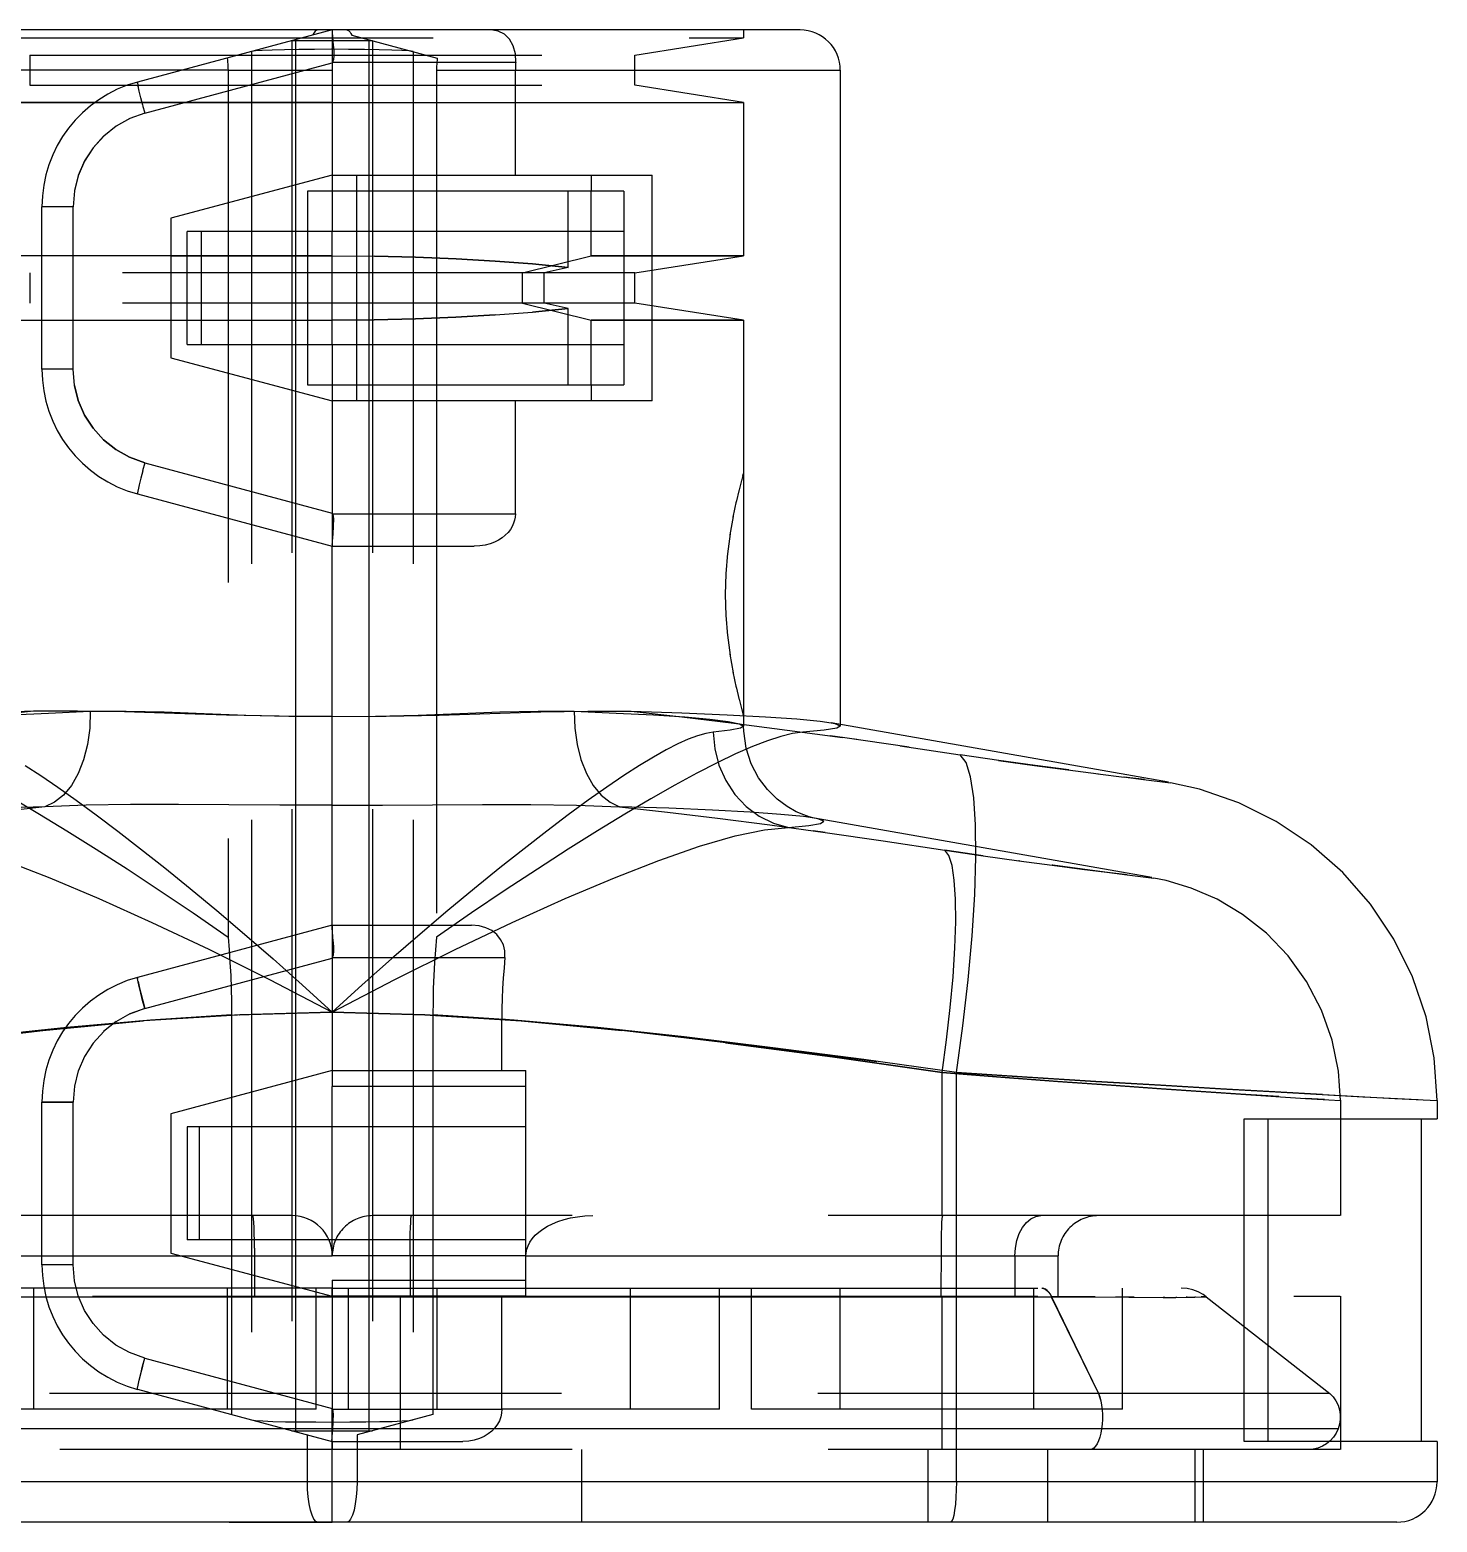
# Model space of a CAD drawing. Header units: millimetres. Extents: x -1 to 4489, y 0 to 1364.
# Drawn here: x 2097.12 to 2114.57, y 449.06 to 467.56 of the extents above; entities that cross this region are included whole.
import ezdxf

# ---------------------------------------------------------------- set-up
doc = ezdxf.new("R2010")
doc.units = ezdxf.units.MM
doc.linetypes.add('HIDDEN', pattern=[9.525, 6.35, -3.175])
doc.layers.add('DEFAULT_2', color=8, linetype='HIDDEN')

# ---------------------------------------------------------------- blocks, each defined once
blk = doc.blocks.new('A$C59FA0EED')
at = {"color": 7, "linetype": 'Continuous'}
for p, q in [((6.021, 18.491), (6.035, 18.5)), ((6.035, 18.5), (7.305, 18.5)), ((12.42, 18.5), (13.7, 18.5)), ((14.98, 18.5), (13.7, 18.5)), ((0.5, 18.5), (26.9, 18.5)), ((5.973, 18.277), (5.983, 18.354)), ((5.983, 18.354), (5.994, 18.416)), ((5.994, 18.416), (6.007, 18.462)), ((6.007, 18.462), (6.021, 18.491)), ((13.7, 18.5), (13.7, 17.5)), ((5.962, 18.097), (5.966, 18.19)), ((5.966, 18.19), (5.973, 18.277)), ((0, 17.5), (0, 18)), ((5.961, 18), (5.962, 18.097)), ((5.961, 18), (5.961, 12.926)), ((0, 17.5), (2.101, 17.5)), ((0.2, 13.5), (0.2, 17.5)), ((2.101, 13.5), (2.101, 17.5)), ((11.721, 17.37), (11.766, 17.406)), ((11.766, 17.406), (11.817, 17.437)), ((11.817, 17.437), (11.875, 17.463)), ((11.875, 17.463), (11.939, 17.483)), ((11.939, 17.483), (12.007, 17.495)), ((12.007, 17.495), (12.081, 17.5)), ((13.7, 17.5), (12.081, 17.5)), ((13.696, 17.399), (13.695, 17.38)), ((13.7, 17.435), (13.696, 17.399)), ((16.114, 16.853), (13.7, 17.5)), ((13.7, 17.5), (13.702, 17.497)), ((13.701, 17.452), (13.7, 17.435)), ((13.702, 17.467), (13.701, 17.452)), ((13.702, 17.497), (13.702, 17.49)), ((13.702, 17.49), (13.703, 17.48)), ((13.703, 17.48), (13.702, 17.467)), ((11.611, 17.195), (11.628, 17.242)), ((11.628, 17.242), (11.652, 17.287)), ((11.652, 17.287), (11.683, 17.33)), ((11.683, 17.33), (11.721, 17.37)), ((13.687, 17.213), (13.686, 17.197)), ((13.689, 17.265), (13.687, 17.213)), ((13.692, 17.341), (13.689, 17.265)), ((13.693, 17.361), (13.692, 17.341)), ((13.695, 17.38), (13.693, 17.361)), ((11.598, 17.1), (11.601, 17.148)), ((11.598, 17.1), (11.598, 15.7)), ((11.601, 17.148), (11.611, 17.195)), ((13.686, 17.197), (13.686, 17.181)), ((13.686, 17.181), (13.686, 17.166)), ((13.686, 17.166), (13.686, 17.152)), ((13.686, 17.152), (13.687, 17.137)), ((13.687, 17.137), (13.689, 17.124)), ((13.689, 17.124), (13.692, 17.112)), ((13.692, 17.112), (13.697, 17.1)), ((13.697, 17.1), (13.698, 17.098)), ((13.698, 17.098), (13.698, 17.097)), ((13.698, 17.097), (13.699, 17.095)), ((13.699, 17.095), (13.7, 17.093)), ((13.7, 17.093), (13.7, 17.091)), ((13.7, 17.091), (13.7, 17.09)), ((13.7, 15.5), (13.7, 17.09)), ((16.024, 16.467), (16.213, 16.398)), ((16.213, 16.398), (16.382, 16.304)), ((16.382, 16.304), (16.535, 16.183)), ((16.535, 16.183), (16.666, 16.038)), ((16.666, 16.038), (16.771, 15.875)), ((16.771, 15.875), (16.849, 15.696)), ((11.3, 15.7), (13.7, 15.7)), ((11.3, 15.7), (11.3, 12.9)), ((13.7, 15.6), (11.3, 15.6)), ((15.7, 15.164), (13.7, 15.7)), ((16.849, 15.696), (16.897, 15.507)), ((13.7, 15.5), (11.3, 15.5)), ((16.897, 15.507), (16.914, 15.308)), ((17.3, 15.308), (17.3, 13.292)), ((11.3, 15), (15.5, 15)), ((15.5, 13.6), (15.5, 15)), ((15.7, 13.436), (15.7, 15.164)), ((11.3, 13.6), (15.5, 13.6)), ((2.101, 13.5), (0, 13.5)), ((0, 13.271), (0, 13.5)), ((13.7, 12.9), (15.7, 13.436)), ((0, 13.274), (0.035, 12.742)), ((11.3, 13.1), (13.7, 13.1)), ((13.7, 11.51), (13.7, 13.1)), ((13.7, 12.9), (11.3, 12.9)), ((11.598, 12.9), (11.598, 12.261)), ((0.035, 12.742), (0.137, 12.234)), ((0.137, 12.234), (0.305, 11.741)), ((11.596, 12.136), (11.598, 12.261)), ((11.593, 12.01), (11.596, 12.136)), ((11.58, 11.756), (11.587, 11.883)), ((11.587, 11.883), (11.593, 12.01)), ((0.305, 11.741), (0.535, 11.273)), ((11.57, 11.628), (11.58, 11.756)), ((13.7, 11.1), (16.114, 11.747)), ((11.558, 11.5), (11.57, 11.628)), ((11.558, 11.5), (11.559, 11.419)), ((13.686, 11.47), (13.683, 11.453)), ((13.691, 11.486), (13.686, 11.47)), ((13.697, 11.5), (13.691, 11.486)), ((13.698, 11.502), (13.697, 11.5)), ((13.699, 11.505), (13.698, 11.503)), ((13.698, 11.503), (13.698, 11.502)), ((13.7, 11.507), (13.699, 11.505)), ((13.7, 11.51), (13.7, 11.509)), ((13.7, 11.509), (13.7, 11.507)), ((11.559, 11.419), (11.578, 11.343)), ((11.578, 11.343), (11.612, 11.275)), ((13.681, 11.435), (13.68, 11.417)), ((13.68, 11.417), (13.68, 11.397)), ((13.68, 11.397), (13.681, 11.377)), ((13.683, 11.453), (13.681, 11.435)), ((13.681, 11.377), (13.682, 11.356)), ((13.682, 11.356), (13.683, 11.335)), ((13.683, 11.335), (13.685, 11.313)), ((13.685, 11.313), (13.687, 11.291)), ((13.687, 11.291), (13.692, 11.246)), ((0.535, 11.273), (0.825, 10.839)), ((11.612, 11.275), (11.661, 11.215)), ((11.661, 11.215), (11.722, 11.167)), ((11.722, 11.167), (11.794, 11.131)), ((11.794, 11.131), (11.879, 11.108)), ((11.879, 11.108), (11.972, 11.1)), ((13.692, 11.246), (13.694, 11.223)), ((13.694, 11.223), (13.696, 11.201)), ((13.696, 11.201), (13.697, 11.179)), ((13.697, 11.179), (13.699, 11.14)), ((13.699, 11.14), (13.7, 11.124)), ((13.7, 11.124), (13.7, 11.112)), ((13.7, 11.112), (13.701, 11.103)), ((13.701, 11.103), (13.7, 11.1)), ((13.7, 11.1), (11.972, 11.1)), ((13.7, 11.1), (13.7, 6.4)), ((0.825, 10.839), (1.169, 10.446)), ((1.169, 10.446), (1.561, 10.102)), ((1.561, 10.102), (1.994, 9.812)), ((1.994, 9.812), (2.459, 9.581)), ((2.459, 9.581), (2.947, 9.413)), ((2.947, 9.413), (3.305, 9.333)), ((3.331, 9.328), (7.514, 8.591)), ((7.4, 0.5), (7.4, 8.611)), ((7.651, 8.571), (7.514, 8.591)), ((7.939, 8.543), (7.651, 8.571)), ((8.326, 8.517), (7.939, 8.543)), ((8.805, 8.491), (8.326, 8.517)), ((13.7, 8.513), (13.033, 8.506)), ((13.7, 8.513), (14.359, 8.506)), ((9.365, 8.468), (8.805, 8.491)), ((9.995, 8.448), (9.365, 8.468)), ((10.532, 8.447), (9.995, 8.448)), ((11.112, 8.455), (10.532, 8.447)), ((12.374, 8.494), (11.112, 8.455)), ((13.033, 8.506), (12.374, 8.494)), ((14.359, 8.506), (15.013, 8.495)), ((15.013, 8.495), (15.656, 8.474)), ((15.656, 8.474), (16.276, 8.456)), ((16.276, 8.456), (16.86, 8.448)), ((16.86, 8.448), (17.405, 8.448)), ((17.405, 8.448), (18.044, 8.469)), ((11.554, 6.266), (11.593, 6.298)), ((11.593, 6.298), (11.638, 6.326)), ((11.638, 6.326), (11.688, 6.35)), ((11.688, 6.35), (11.743, 6.371)), ((11.743, 6.371), (11.804, 6.386)), ((11.804, 6.386), (11.869, 6.396)), ((11.869, 6.396), (11.939, 6.4)), ((13.7, 6.4), (11.939, 6.4)), ((13.695, 6.28), (13.696, 6.299)), ((13.696, 6.299), (13.7, 6.335)), ((16.114, 5.753), (13.7, 6.4)), ((13.702, 6.397), (13.7, 6.4)), ((13.7, 6.335), (13.701, 6.352)), ((13.701, 6.352), (13.702, 6.367)), ((13.702, 6.39), (13.702, 6.397)), ((13.703, 6.38), (13.702, 6.39)), ((13.702, 6.367), (13.703, 6.38)), ((11.439, 6.078), (11.451, 6.117)), ((11.451, 6.117), (11.469, 6.156)), ((11.469, 6.156), (11.491, 6.195)), ((11.491, 6.195), (11.52, 6.231)), ((11.52, 6.231), (11.554, 6.266)), ((13.686, 6.097), (13.687, 6.113)), ((13.687, 6.113), (13.689, 6.165)), ((13.689, 6.165), (13.692, 6.241)), ((13.692, 6.241), (13.693, 6.261)), ((13.693, 6.261), (13.695, 6.28)), ((11.429, 6), (11.431, 6.039)), ((11.429, 6), (11.429, 4.6)), ((11.431, 6.039), (11.439, 6.078)), ((13.686, 6.081), (13.686, 6.097)), ((13.686, 6.066), (13.686, 6.081)), ((13.686, 6.052), (13.686, 6.066)), ((13.687, 6.037), (13.686, 6.052)), ((13.689, 6.024), (13.687, 6.037)), ((13.692, 6.012), (13.689, 6.024)), ((13.697, 6), (13.692, 6.012)), ((13.698, 5.998), (13.697, 6)), ((13.698, 5.997), (13.698, 5.998)), ((13.699, 5.995), (13.698, 5.997)), ((13.7, 5.993), (13.699, 5.995)), ((13.7, 5.991), (13.7, 5.993)), ((13.7, 5.99), (13.7, 5.991)), ((13.7, 4.4), (13.7, 5.99)), ((16.024, 5.367), (16.213, 5.298)), ((16.213, 5.298), (16.382, 5.204)), ((16.382, 5.204), (16.535, 5.083)), ((16.535, 5.083), (16.666, 4.938)), ((16.666, 4.938), (16.771, 4.775)), ((16.771, 4.775), (16.849, 4.596)), ((9.735, 4.6), (13.7, 4.6)), ((9.735, 4.6), (9.735, 1.8)), ((10.49, 4.4), (10.49, 4.6)), ((12.408, 4.4), (12.408, 4.6)), ((13.394, 4.6), (13.394, 4.4)), ((15.7, 4.064), (13.7, 4.6)), ((16.849, 4.596), (16.897, 4.407)), ((13.7, 4.4), (10.086, 4.4)), ((10.086, 2), (10.086, 4.4)), ((16.897, 4.407), (16.914, 4.208)), ((17.3, 4.208), (17.3, 2.192)), ((15.5, 3.9), (10.086, 3.9)), ((15.5, 3.9), (15.5, 2.5)), ((15.7, 2.336), (15.7, 4.064)), ((10.086, 2.5), (15.5, 2.5)), ((13.7, 1.8), (15.7, 2.336)), ((10.086, 2), (13.7, 2)), ((10.49, 1.8), (10.49, 2)), ((12.408, 1.8), (12.408, 2)), ((13.394, 2), (13.394, 1.8)), ((13.7, 0.41), (13.7, 2)), ((13.7, 1.8), (9.735, 1.8)), ((11.429, 1.8), (11.429, 0.5)), ((13.7, 0), (16.114, 0.647)), ((11.425, 0.4), (11.426, 0.417)), ((11.425, 0.4), (11.429, 0.295)), ((11.426, 0.417), (11.427, 0.434)), ((11.427, 0.434), (11.428, 0.451)), ((11.428, 0.451), (11.429, 0.467)), ((11.429, 0.484), (11.429, 0.5)), ((11.429, 0.467), (11.429, 0.484)), ((13.683, 0.353), (13.686, 0.37)), ((13.686, 0.37), (13.691, 0.386)), ((13.691, 0.386), (13.697, 0.4)), ((13.697, 0.4), (13.698, 0.402)), ((13.698, 0.403), (13.699, 0.405)), ((13.698, 0.402), (13.698, 0.403)), ((13.699, 0.405), (13.7, 0.407)), ((13.7, 0.409), (13.7, 0.41)), ((13.7, 0.407), (13.7, 0.409)), ((11.429, 0.295), (11.455, 0.199)), ((11.455, 0.199), (11.501, 0.117)), ((13.68, 0.317), (13.681, 0.335)), ((13.68, 0.297), (13.68, 0.317)), ((13.681, 0.277), (13.68, 0.297)), ((13.681, 0.335), (13.683, 0.353)), ((13.682, 0.256), (13.681, 0.277)), ((13.683, 0.235), (13.682, 0.256)), ((13.685, 0.213), (13.683, 0.235)), ((13.687, 0.191), (13.685, 0.213)), ((13.692, 0.146), (13.687, 0.191)), ((7.9, 0), (19.5, 0)), ((11.501, 0.117), (11.565, 0.054)), ((11.565, 0.054), (11.642, 0.014)), ((11.642, 0.014), (11.732, 0)), ((13.694, 0.123), (13.692, 0.146)), ((13.696, 0.101), (13.694, 0.123)), ((13.697, 0.08), (13.696, 0.101)), ((13.699, 0.04), (13.697, 0.08)), ((13.7, 0.024), (13.699, 0.04)), ((13.7, 0.012), (13.7, 0.024)), ((13.701, 0.003), (13.7, 0.012)), ((13.7, 0), (13.701, 0.003))]:
    blk.add_line(p, q, dxfattribs=at)
at = {"color": 9, "linetype": 'Continuous'}
for p, q in [((0, 18), (27.4, 18)), ((4.235, 17.559), (4.256, 17.581)), ((4.256, 17.581), (4.279, 17.595)), ((4.279, 17.595), (4.302, 17.6)), ((4.16, 17.344), (4.17, 17.397)), ((4.17, 17.397), (4.182, 17.446)), ((4.182, 17.446), (4.197, 17.49)), ((4.197, 17.49), (4.215, 17.528)), ((4.215, 17.528), (4.235, 17.559)), ((13.7, 17.5), (13.7, 17.09)), ((1.227, 17.344), (26.173, 17.344)), ((4.15, 17.227), (4.154, 17.287)), ((4.151, 17.166), (4.15, 17.227)), ((4.154, 17.287), (4.16, 17.344)), ((13.247, 0.121), (13.247, 17.379)), ((14.153, 17.379), (14.153, 0.121)), ((4.154, 17.106), (4.151, 17.166)), ((4.161, 17.049), (4.154, 17.106)), ((4.171, 16.997), (4.161, 17.049)), ((13.697, 17.1), (11.598, 17.1)), ((16.025, 16.467), (13.7, 17.09)), ((4.184, 16.947), (4.171, 16.997)), ((4.2, 16.904), (4.184, 16.947)), ((4.781, 15.706), (4.2, 16.904)), ((16.114, 16.839), (16.107, 16.8)), ((16.114, 16.853), (16.114, 16.84)), ((16.114, 16.853), (16.114, 16.839)), ((16.073, 16.657), (16.05, 16.565)), ((16.074, 16.659), (16.051, 16.566)), ((16.093, 16.739), (16.073, 16.657)), ((16.093, 16.739), (16.074, 16.659)), ((16.107, 16.801), (16.093, 16.739)), ((16.107, 16.8), (16.093, 16.739)), ((16.051, 16.566), (16.024, 16.467)), ((16.05, 16.565), (16.024, 16.467)), ((2.879, 15.707), (2.864, 15.706)), ((3.003, 15.709), (2.879, 15.707)), ((3.11, 15.711), (3.003, 15.709)), ((3.241, 15.713), (3.11, 15.711)), ((3.396, 15.713), (3.241, 15.713)), ((4.253, 15.707), (3.396, 15.713)), ((4.511, 15.706), (4.253, 15.707)), ((22.895, 15.706), (4.511, 15.706)), ((4.778, 15.706), (4.795, 15.675)), ((4.795, 15.675), (4.814, 15.648)), ((4.814, 15.648), (4.834, 15.627)), ((4.834, 15.627), (4.855, 15.612)), ((4.855, 15.612), (4.877, 15.603)), ((4.877, 15.603), (4.898, 15.6)), ((5.235, 15.2), (5.235, 15.7)), ((12.735, 15.5), (12.735, 15.6)), ((13.7, 15.706), (13.7, 15.6)), ((14.665, 15.103), (14.665, 15.7)), ((11.3, 15.2), (4.7, 15.2)), ((5.235, 15.2), (5.229, 15.103)), ((22.7, 15.2), (13.7, 15.2)), ((13.7, 15.2), (13.7, 13.1)), ((16.914, 15.308), (17.3, 15.308)), ((17.013, 15.307), (16.914, 15.308)), ((16.914, 15.307), (16.914, 13.293)), ((17.188, 15.307), (17.013, 15.307)), ((17.287, 15.307), (17.188, 15.307)), ((17.3, 15.308), (17.287, 15.307)), ((5.211, 15.01), (5.181, 14.923)), ((5.229, 15.103), (5.211, 15.01)), ((14.665, 15.103), (14.666, 15.01)), ((14.666, 15.01), (14.668, 14.923)), ((5.141, 14.846), (5.092, 14.784)), ((5.181, 14.923), (5.141, 14.846)), ((14.668, 14.923), (14.67, 14.846)), ((14.67, 14.846), (14.673, 14.784)), ((4.976, 14.709), (4.913, 14.7)), ((5.036, 14.738), (4.976, 14.709)), ((5.092, 14.784), (5.036, 14.738)), ((14.673, 14.784), (14.676, 14.738)), ((14.676, 14.738), (14.679, 14.709)), ((14.679, 14.709), (14.682, 14.7)), ((0.52, 13.246), (0, 13.274)), ((0.917, 13.225), (0.235, 13.261)), ((1.415, 13.198), (0.524, 13.246)), ((2.006, 13.165), (0.921, 13.225)), ((1.632, 13.246), (1.2, 13.273)), ((1.42, 13.198), (2.011, 13.165)), ((2.373, 13.198), (1.632, 13.246)), ((2.681, 13.127), (2.006, 13.165)), ((2.011, 13.165), (2.685, 13.127)), ((2.862, 13.165), (2.373, 13.198)), ((3.419, 13.127), (2.862, 13.165)), ((16.896, 13.093), (16.914, 13.293)), ((16.897, 13.095), (16.914, 13.293)), ((17.107, 13.293), (16.914, 13.292)), ((16.914, 13.292), (17.3, 13.292)), ((17.249, 13.293), (17.107, 13.293)), ((17.287, 13.293), (17.249, 13.293)), ((17.3, 13.292), (17.287, 13.293)), ((3.427, 13.084), (2.681, 13.127)), ((2.685, 13.127), (3.43, 13.084)), ((4.037, 13.084), (3.419, 13.127)), ((4.232, 13.036), (3.427, 13.084)), ((3.43, 13.084), (4.234, 13.036)), ((4.705, 13.036), (4.037, 13.084)), ((5.081, 12.983), (4.232, 13.036)), ((4.234, 13.036), (5.083, 12.983)), ((5.409, 12.983), (4.705, 13.036)), ((5.961, 12.926), (5.081, 12.983)), ((5.083, 12.983), (5.961, 12.926)), ((6.139, 12.926), (5.409, 12.983)), ((16.849, 12.905), (16.897, 13.095)), ((5.961, 12.926), (5.881, 12.346)), ((5.961, 12.926), (7.11, 12.765)), ((6.139, 12.926), (6.083, 12.52)), ((6.139, 12.926), (7.498, 12.731)), ((7.92, 12.659), (6.949, 12.788)), ((7.11, 12.765), (8.235, 12.618)), ((16.771, 12.726), (16.85, 12.908)), ((7.498, 12.731), (8.821, 12.559)), ((8.873, 12.539), (7.92, 12.659)), ((8.235, 12.618), (9.336, 12.483)), ((16.665, 12.562), (16.772, 12.727)), ((6.083, 12.52), (6.037, 12.121)), ((8.821, 12.559), (10.11, 12.405)), ((9.805, 12.43), (8.873, 12.539)), ((9.336, 12.483), (10.408, 12.366)), ((10.713, 12.338), (9.805, 12.43)), ((10.11, 12.405), (11.356, 12.284)), ((16.043, 12.284), (17.289, 12.405)), ((16.379, 12.294), (16.535, 12.418)), ((16.533, 12.417), (16.665, 12.562)), ((16.991, 12.366), (18.063, 12.483)), ((17.373, 12.405), (17.003, 12.37)), ((17.289, 12.405), (18.577, 12.559)), ((18.692, 12.559), (17.373, 12.405)), ((5.881, 12.346), (5.815, 11.776)), ((10.408, 12.366), (11.446, 12.276)), ((11.598, 12.261), (10.713, 12.338)), ((11.356, 12.284), (12.552, 12.21)), ((11.446, 12.276), (12.451, 12.209)), ((12.552, 12.21), (13.7, 12.179)), ((13.7, 12.179), (14.847, 12.21)), ((14.847, 12.21), (16.043, 12.284)), ((14.948, 12.209), (15.953, 12.276)), ((15.953, 12.276), (16.991, 12.366)), ((16.211, 12.2), (16.382, 12.296)), ((6.037, 12.121), (6.002, 11.739)), ((16.025, 12.133), (13.7, 11.51)), ((16.05, 12.035), (16.024, 12.133)), ((16.024, 12.133), (16.051, 12.034)), ((16.025, 12.133), (16.213, 12.202)), ((16.025, 12.133), (16.211, 12.2)), ((16.073, 11.943), (16.05, 12.035)), ((16.051, 12.034), (16.074, 11.941)), ((16.093, 11.861), (16.073, 11.943)), ((16.074, 11.941), (16.093, 11.861)), ((16.107, 11.799), (16.093, 11.861)), ((16.093, 11.861), (16.107, 11.8)), ((5.815, 11.776), (5.765, 11.23)), ((6.002, 11.739), (5.979, 11.381)), ((16.107, 11.8), (16.114, 11.761)), ((16.114, 11.761), (16.114, 11.747)), ((16.114, 11.747), (16.114, 11.76)), ((13.697, 11.5), (11.558, 11.5)), ((5.979, 11.381), (5.969, 11.058)), ((5.765, 11.23), (5.732, 10.72)), ((5.969, 11.058), (5.972, 10.776)), ((5.972, 10.776), (5.987, 10.541)), ((5.732, 10.72), (5.718, 10.257)), ((3.845, 10.474), (3.514, 10.515)), ((4.095, 10.443), (3.845, 10.474)), ((4.407, 10.404), (4.095, 10.443)), ((4.774, 10.356), (4.407, 10.404)), ((5.987, 10.541), (6.015, 10.36)), ((5.185, 10.301), (4.774, 10.356)), ((5.63, 10.238), (5.185, 10.301)), ((6.106, 10.168), (5.63, 10.238)), ((5.718, 10.257), (5.722, 9.854)), ((6.015, 10.36), (6.055, 10.235)), ((6.055, 10.235), (6.106, 10.168)), ((6.867, 10.055), (6.106, 10.168)), ((7.59, 9.951), (6.867, 10.055)), ((5.722, 9.854), (5.744, 9.519)), ((8.273, 9.857), (7.59, 9.951)), ((8.922, 9.772), (8.273, 9.857)), ((7.722, 9.773), (7.857, 9.753)), ((7.857, 9.753), (8.138, 9.725)), ((8.138, 9.725), (8.517, 9.699)), ((8.517, 9.699), (8.983, 9.673)), ((9.544, 9.696), (8.922, 9.772)), ((8.983, 9.673), (9.526, 9.65)), ((9.526, 9.65), (10.138, 9.63)), ((10.138, 9.63), (9.544, 9.696)), ((10.255, 9.576), (10.138, 9.63)), ((10.671, 9.61), (10.138, 9.63)), ((16.751, 9.611), (17.262, 9.63)), ((17.144, 9.576), (17.262, 9.63)), ((17.262, 9.63), (17.888, 9.701)), ((17.262, 9.63), (17.874, 9.65)), ((5.744, 9.519), (5.784, 9.26)), ((10.365, 9.488), (10.255, 9.576)), ((10.464, 9.368), (10.365, 9.488)), ((11.237, 9.604), (10.671, 9.61)), ((11.836, 9.604), (11.237, 9.604)), ((13.076, 9.612), (11.836, 9.604)), ((13.7, 9.613), (13.076, 9.612)), ((13.7, 9.613), (14.349, 9.611)), ((14.349, 9.611), (14.984, 9.608)), ((14.984, 9.608), (15.607, 9.604)), ((15.607, 9.604), (16.201, 9.604)), ((16.201, 9.604), (16.751, 9.611)), ((16.935, 9.368), (17.034, 9.488)), ((17.034, 9.488), (17.144, 9.576)), ((3.64, 9.292), (3.306, 9.333)), ((3.63, 9.294), (3.882, 9.263)), ((3.893, 9.261), (3.64, 9.292)), ((4.209, 9.222), (3.882, 9.263)), ((5.784, 9.26), (5.841, 9.081)), ((10.549, 9.219), (10.464, 9.368)), ((16.851, 9.22), (16.935, 9.368)), ((4.579, 9.174), (4.197, 9.223)), ((4.568, 9.175), (4.984, 9.119)), ((4.993, 9.118), (4.579, 9.174)), ((4.984, 9.119), (5.434, 9.057)), ((5.439, 9.056), (4.993, 9.118)), ((5.841, 9.081), (5.913, 8.987)), ((5.841, 9.081), (5.913, 8.987)), ((10.617, 9.047), (10.549, 9.219)), ((16.783, 9.048), (16.851, 9.22)), ((5.434, 9.057), (5.913, 8.987)), ((6.658, 8.876), (5.913, 8.987)), ((6.545, 8.893), (7.373, 8.774)), ((10.665, 8.858), (10.617, 9.047)), ((16.734, 8.858), (16.783, 9.048)), ((7.196, 8.799), (7.528, 8.753)), ((8.058, 8.681), (7.373, 8.774)), ((10.693, 8.656), (10.665, 8.858)), ((16.706, 8.656), (16.734, 8.858)), ((8.719, 8.595), (8.058, 8.681)), ((8.652, 8.601), (8.6, 8.631)), ((8.792, 8.573), (8.652, 8.601)), ((9.365, 8.518), (8.719, 8.595)), ((9.02, 8.545), (8.792, 8.573)), ((9.33, 8.518), (9.02, 8.545)), ((9.718, 8.493), (9.33, 8.518)), ((9.994, 8.448), (9.365, 8.518)), ((10.7, 8.448), (10.693, 8.656)), ((13.7, 8.513), (13.162, 8.506)), ((14.24, 8.506), (13.7, 8.513)), ((16.7, 8.448), (16.706, 8.656)), ((17.405, 8.448), (18.01, 8.514)), ((10.178, 8.469), (9.718, 8.493)), ((10.7, 8.448), (10.178, 8.469)), ((11.146, 8.448), (10.7, 8.448)), ((11.62, 8.455), (11.146, 8.448)), ((12.117, 8.474), (11.62, 8.455)), ((12.633, 8.494), (12.117, 8.474)), ((13.162, 8.506), (12.633, 8.494)), ((14.771, 8.494), (14.24, 8.506)), ((15.287, 8.474), (14.771, 8.494)), ((15.784, 8.455), (15.287, 8.474)), ((16.256, 8.448), (15.784, 8.455)), ((16.7, 8.448), (16.256, 8.448)), ((17.22, 8.469), (16.7, 8.448)), ((17.678, 8.493), (17.22, 8.469)), ((13.697, 6), (11.429, 6)), ((16.024, 5.367), (13.7, 5.99)), ((16.107, 5.7), (16.114, 5.739)), ((16.114, 5.74), (16.114, 5.753)), ((16.114, 5.739), (16.114, 5.753)), ((16.05, 5.465), (16.074, 5.559)), ((16.073, 5.558), (16.093, 5.639)), ((16.093, 5.639), (16.107, 5.701)), ((16.024, 5.367), (16.051, 5.466)), ((16.914, 4.208), (17.3, 4.208)), ((16.914, 4.208), (16.914, 2.192)), ((13.7, 3.9), (13.7, 2.5)), ((16.897, 1.995), (16.914, 2.193)), ((16.914, 2.192), (17.3, 2.192)), ((16.85, 1.808), (16.897, 1.995)), ((16.772, 1.627), (16.85, 1.808)), ((16.665, 1.462), (16.772, 1.627)), ((16.379, 1.194), (16.533, 1.317)), ((16.533, 1.317), (16.665, 1.462)), ((16.211, 1.1), (16.379, 1.194)), ((16.025, 1.033), (13.7, 0.41)), ((16.051, 0.934), (16.024, 1.033)), ((16.025, 1.033), (16.211, 1.1)), ((16.05, 0.935), (16.074, 0.841)), ((16.073, 0.842), (16.093, 0.761)), ((16.093, 0.761), (16.107, 0.699)), ((16.114, 0.66), (16.107, 0.7)), ((16.114, 0.647), (16.114, 0.661)), ((16.114, 0.66), (16.114, 0.647)), ((12.408, 0.5), (7.4, 0.5)), ((13.697, 0.4), (11.425, 0.4)), ((14.992, 0.5), (20, 0.5))]:
    blk.add_line(p, q, dxfattribs=at)
at = {"color": 7, "linetype": 'Continuous'}
for centre, radius, start, end in [((0.5, 18), 0.5, 90.0034, 180), ((15.7, 15.308), 1.6, 0, 75), ((15.7, 13.292), 1.6, 285, 360), ((15.7, 4.208), 1.6, 0, 74.9999), ((15.7, 2.192), 1.6, 285, 0), ((7.9, 0.5), 0.5, 180, 269.9943)]:
    blk.add_arc(centre, radius, start, end, dxfattribs=at)
at = {"layer": 'DEFAULT_2', "color": 8, "linetype": 'HIDDEN'}
for p, q in [((2.9, 17.6), (2.9, 18.5)), ((3, 18.5), (3, 17.6)), ((4.833, 17.6), (4.833, 18.5)), ((5.983, 18.353), (5.983, 18.354)), ((6.315, 17.6), (6.315, 18.5)), ((10.608, 17.6), (10.608, 18.5)), ((13.414, 18.274), (13.429, 18.352)), ((13.429, 18.352), (13.449, 18.415)), ((13.449, 18.415), (13.472, 18.462)), ((13.472, 18.462), (13.495, 18.49)), ((13.495, 18.49), (13.52, 18.5)), ((13.879, 18.5), (13.904, 18.491)), ((13.904, 18.491), (13.927, 18.463)), ((13.927, 18.463), (13.95, 18.415)), ((13.95, 18.415), (13.97, 18.352)), ((13.97, 18.352), (13.986, 18.273)), ((5.967, 18.191), (5.973, 18.277)), ((13.395, 18.095), (13.402, 18.186)), ((13.402, 18.186), (13.414, 18.274)), ((13.986, 18.273), (13.998, 18.184)), ((13.998, 18.184), (14.005, 18.094)), ((13.392, 18), (13.395, 18.095)), ((13.392, 17.418), (13.392, 18)), ((14.005, 18.094), (14.007, 18)), ((14.007, 18), (14.007, 17.418)), ((1.2, 15.7), (1.2, 17.6)), ((1.201, 17.6), (26.199, 17.6)), ((1.423, 17.559), (1.479, 17.581)), ((1.479, 17.581), (1.539, 17.595)), ((1.539, 17.595), (1.6, 17.6)), ((4.235, 17.559), (4.257, 17.581)), ((4.257, 17.581), (4.279, 17.595)), ((4.279, 17.595), (4.302, 17.6)), ((6.139, 17.6), (6.139, 15.7)), ((12.857, 15.7), (12.857, 17.6)), ((13.7, 17.5), (13.7, 17.595)), ((1.227, 17.344), (1.252, 17.397)), ((1.252, 17.397), (1.285, 17.447)), ((1.285, 17.447), (1.325, 17.491)), ((1.325, 17.491), (1.371, 17.528)), ((1.371, 17.528), (1.423, 17.559)), ((2.101, 17.5), (2.391, 17.5)), ((2.391, 17.5), (2.391, 13.5)), ((4.161, 17.344), (4.17, 17.397)), ((4.17, 17.397), (4.183, 17.447)), ((4.198, 17.491), (4.216, 17.528)), ((4.216, 17.528), (4.235, 17.559)), ((12.451, 17.165), (13.392, 17.418)), ((1.201, 17.226), (1.209, 17.286)), ((1.201, 17.165), (1.201, 17.226)), ((1.209, 17.286), (1.227, 17.344)), ((4.151, 17.226), (4.154, 17.286)), ((4.151, 17.165), (4.151, 17.226)), ((4.154, 17.286), (4.161, 17.344)), ((12.746, 17.239), (12.698, 17.232)), ((12.698, 0.268), (12.698, 17.232)), ((12.833, 17.245), (12.746, 17.239)), ((12.955, 17.25), (12.833, 17.245)), ((13.108, 17.253), (12.955, 17.25)), ((13.285, 17.256), (13.108, 17.253)), ((13.2, 0.134), (13.2, 17.366)), ((14.199, 17.366), (13.201, 17.366)), ((13.48, 17.258), (13.285, 17.256)), ((13.691, 17.259), (13.48, 17.258)), ((13.903, 17.258), (13.691, 17.259)), ((14.1, 17.257), (13.903, 17.258)), ((14.28, 17.254), (14.1, 17.257)), ((14.199, 0.134), (14.199, 17.366)), ((14.437, 17.25), (14.28, 17.254)), ((14.562, 17.245), (14.437, 17.25)), ((14.652, 17.239), (14.562, 17.245)), ((14.702, 17.232), (14.652, 17.239)), ((14.702, 0.268), (14.702, 17.232)), ((1.211, 17.106), (1.201, 17.165)), ((1.229, 17.049), (1.211, 17.106)), ((1.256, 16.996), (1.229, 17.049)), ((3.9, 17.1), (8.5, 17.1)), ((3.9, 17.1), (3.9, 15.6)), ((4.155, 17.106), (4.151, 17.165)), ((4.162, 17.049), (4.155, 17.106)), ((4.172, 16.996), (4.162, 17.049)), ((5, 17.1), (5, 15.6)), ((7.4, 17.1), (7.4, 15.6)), ((8.5, 17.1), (8.5, 15.6)), ((8.9, 17.1), (11.598, 17.1)), ((8.9, 17.1), (8.9, 15.6)), ((10, 17.1), (10, 15.6)), ((12.4, 17.1), (12.4, 15.6)), ((12.451, 12.209), (12.451, 17.165)), ((13.5, 17.1), (13.5, 15.6)), ((13.9, 17.1), (18.5, 17.1)), ((13.9, 17.1), (13.9, 15.6)), ((14.948, 12.209), (14.948, 17.165)), ((15, 17.1), (15, 15.6)), ((17.4, 17.1), (17.4, 15.6)), ((1.29, 16.947), (1.256, 16.996)), ((1.331, 16.904), (1.29, 16.947)), ((1.331, 16.904), (23.2, 16.904)), ((2.864, 15.706), (1.331, 16.904)), ((4.185, 16.947), (4.172, 16.996)), ((4.2, 16.904), (4.185, 16.947)), ((4.785, 15.706), (4.2, 16.904)), ((11.3, 15.7), (1.201, 15.7)), ((2.864, 15.706), (2.903, 15.678)), ((2.878, 15.707), (2.926, 15.708)), ((2.903, 15.678), (2.964, 15.645)), ((2.964, 15.645), (3.03, 15.621)), ((2.996, 15.709), (3.003, 15.709)), ((3.03, 15.621), (3.1, 15.605)), ((3.099, 15.711), (3.11, 15.711)), ((3.1, 15.605), (3.172, 15.6)), ((11.3, 15.6), (3.173, 15.6)), ((3.226, 15.713), (3.241, 15.713)), ((3.378, 15.713), (3.396, 15.713)), ((3.758, 15.711), (3.989, 15.709)), ((4.242, 15.707), (4.508, 15.706)), ((4.511, 15.706), (4.785, 15.706)), ((4.7, 15.7), (4.7, 15.2)), ((4.8, 15.675), (4.782, 15.706)), ((4.819, 15.648), (4.8, 15.675)), ((4.838, 15.627), (4.819, 15.648)), ((4.859, 15.612), (4.838, 15.627)), ((4.881, 15.603), (4.859, 15.612)), ((4.902, 15.6), (4.881, 15.603)), ((6.148, 15.7), (6.147, 15.103)), ((11.598, 15.706), (11.3, 15.706)), ((13.7, 15.706), (11.598, 15.706)), ((12.735, 15.6), (12.735, 15.7)), ((26.199, 15.7), (13.7, 15.7)), ((13.7, 15.7), (13.7, 15.6)), ((13.7, 15.6), (24.227, 15.6)), ((12.735, 15.2), (12.735, 15.5)), ((11.3, 15.2), (11.297, 15.159)), ((11.3, 15.2), (13.7, 15.2)), ((12.735, 15.2), (12.733, 15)), ((6.146, 15.009), (6.145, 14.923)), ((6.147, 15.103), (6.146, 15.009)), ((11.219, 14.986), (11.183, 14.944)), ((11.249, 15.029), (11.219, 14.986)), ((11.272, 15.073), (11.249, 15.029)), ((11.288, 15.117), (11.272, 15.073)), ((11.297, 15.159), (11.288, 15.117)), ((12.733, 15), (12.732, 14.923)), ((14.666, 15.01), (14.666, 15)), ((15.349, 13.6), (15.349, 15)), ((6.142, 14.847), (6.14, 14.784)), ((6.145, 14.923), (6.142, 14.847)), ((10.97, 14.801), (10.901, 14.773)), ((11.033, 14.832), (10.97, 14.801)), ((11.089, 14.866), (11.033, 14.832)), ((11.139, 14.904), (11.089, 14.866)), ((11.183, 14.944), (11.139, 14.904)), ((12.73, 14.846), (12.727, 14.784)), ((12.732, 14.923), (12.73, 14.846)), ((1.2, 13.27), (1.2, 14.7)), ((1.201, 14.7), (13.2, 14.7)), ((6.133, 14.709), (6.13, 14.7)), ((6.137, 14.738), (6.133, 14.709)), ((6.14, 14.784), (6.137, 14.738)), ((6.139, 14.7), (6.139, 12.926)), ((10.566, 14.704), (10.468, 14.7)), ((10.659, 14.714), (10.566, 14.704)), ((10.746, 14.729), (10.659, 14.714)), ((10.826, 14.749), (10.746, 14.729)), ((10.901, 14.773), (10.826, 14.749)), ((12.721, 14.709), (12.717, 14.7)), ((12.724, 14.738), (12.721, 14.709)), ((12.727, 14.784), (12.724, 14.738)), ((14.2, 14.7), (26.199, 14.7)), ((2.391, 13.5), (2.101, 13.5)), ((1.2, 13.273), (1.224, 12.91)), ((1.395, 13.261), (1.632, 13.246)), ((1.964, 13.224), (2.373, 13.198)), ((2.377, 13.197), (2.866, 13.165)), ((2.866, 13.165), (3.423, 13.127)), ((3.423, 13.127), (4.041, 13.084)), ((4.041, 13.084), (4.707, 13.035)), ((4.707, 13.035), (5.411, 12.983)), ((5.411, 12.983), (6.139, 12.926)), ((1.224, 12.91), (1.302, 12.525)), ((7.499, 12.731), (6.139, 12.926)), ((8.823, 12.559), (7.499, 12.731)), ((1.302, 12.525), (1.434, 12.151)), ((10.111, 12.405), (10.11, 12.405)), ((11.357, 12.284), (10.111, 12.405)), ((17.29, 12.405), (16.044, 12.284)), ((18.578, 12.559), (17.29, 12.405)), ((12.553, 12.21), (11.357, 12.284)), ((13.7, 12.179), (12.553, 12.21)), ((14.874, 12.21), (13.7, 12.179)), ((14.848, 12.21), (14.847, 12.21)), ((16.098, 12.284), (14.874, 12.21)), ((16.044, 12.284), (16.043, 12.284)), ((17.003, 12.37), (16.098, 12.284)), ((1.434, 12.151), (1.619, 11.799)), ((12.447, 11.884), (12.45, 12.046)), ((12.45, 12.046), (12.451, 12.209)), ((13.7, 12.179), (12.922, 11.772)), ((13.328, 11.839), (13.7, 12.179)), ((14.071, 11.84), (13.7, 12.179)), ((14.479, 11.771), (13.7, 12.179)), ((14.95, 12.046), (14.948, 12.209)), ((14.953, 11.883), (14.95, 12.046)), ((12.441, 11.723), (12.447, 11.884)), ((14.959, 11.722), (14.953, 11.883)), ((1.619, 11.799), (1.849, 11.48)), ((12.922, 11.772), (12.174, 11.4)), ((12.432, 11.562), (12.441, 11.723)), ((12.965, 11.516), (13.328, 11.839)), ((14.434, 11.517), (14.071, 11.84)), ((15.229, 11.398), (14.479, 11.771)), ((14.968, 11.562), (14.959, 11.722)), ((1.849, 11.48), (2.117, 11.2)), ((12.421, 11.404), (12.432, 11.562)), ((12.61, 11.209), (12.965, 11.516)), ((13.7, 11.1), (13.7, 11.51)), ((14.789, 11.21), (14.434, 11.517)), ((14.979, 11.403), (14.968, 11.562)), ((12.174, 11.4), (11.468, 11.066)), ((12.408, 11.246), (12.421, 11.404)), ((14.992, 11.246), (14.979, 11.403)), ((15.935, 11.064), (15.229, 11.398)), ((2.117, 11.2), (2.413, 10.965)), ((11.974, 10.947), (12.408, 11.246)), ((12.267, 10.918), (12.61, 11.209)), ((12.408, 4.6), (12.408, 11.246)), ((15.131, 10.919), (14.789, 11.21)), ((14.992, 0.5), (14.992, 11.246)), ((15.426, 10.947), (14.992, 11.246)), ((2.413, 10.965), (2.728, 10.778)), ((11.468, 11.066), (10.81, 10.77)), ((11.557, 10.666), (11.974, 10.947)), ((11.938, 10.644), (12.267, 10.918)), ((15.461, 10.645), (15.131, 10.919)), ((15.844, 10.666), (15.426, 10.947)), ((16.594, 10.768), (15.935, 11.064)), ((2.728, 10.778), (3.048, 10.639)), ((10.81, 10.77), (10.202, 10.514)), ((17.201, 10.512), (16.594, 10.768)), ((3.048, 10.639), (3.36, 10.546)), ((3.36, 10.546), (3.514, 10.515)), ((11.156, 10.403), (11.557, 10.666)), ((11.623, 10.388), (11.938, 10.644)), ((15.777, 10.389), (15.461, 10.645)), ((16.244, 10.402), (15.844, 10.666)), ((3.539, 10.51), (7.722, 9.773)), ((3.845, 10.474), (4.087, 10.444)), ((4.087, 10.444), (4.399, 10.405)), ((4.399, 10.405), (4.766, 10.357)), ((10.202, 10.514), (9.649, 10.298)), ((10.774, 10.158), (11.156, 10.403)), ((11.322, 10.151), (11.623, 10.388)), ((16.077, 10.151), (15.777, 10.389)), ((16.627, 10.157), (16.244, 10.402)), ((17.755, 10.296), (17.201, 10.512)), ((4.766, 10.357), (4.774, 10.356)), ((5.179, 10.301), (5.185, 10.301)), ((5.627, 10.239), (6.106, 10.168)), ((6.055, 10.235), (6.106, 10.168)), ((9.649, 10.298), (9.146, 10.121)), ((8.706, 9.993), (8.34, 9.915)), ((9.146, 10.121), (8.706, 9.993)), ((10.411, 9.931), (10.774, 10.158)), ((11.039, 9.932), (11.322, 10.151)), ((16.36, 9.932), (16.077, 10.151)), ((16.989, 9.93), (16.627, 10.157)), ((7.59, 9.951), (7.737, 9.931)), ((7.644, 9.837), (7.606, 9.81)), ((7.606, 9.81), (7.678, 9.781)), ((7.792, 9.863), (7.644, 9.837)), ((8.043, 9.888), (7.792, 9.863)), ((8.34, 9.915), (8.043, 9.888)), ((8.23, 9.835), (8.043, 9.888)), ((8.407, 9.747), (8.23, 9.835)), ((10.07, 9.723), (10.411, 9.931)), ((10.773, 9.732), (11.039, 9.932)), ((16.626, 9.732), (16.36, 9.932)), ((17.33, 9.722), (16.989, 9.93)), ((7.678, 9.781), (7.722, 9.773)), ((7.722, 9.773), (7.722, 9.773)), ((7.723, 9.772), (7.725, 9.772)), ((7.725, 9.772), (7.743, 9.768)), ((7.743, 9.768), (7.785, 9.756)), ((7.785, 9.756), (7.854, 9.732)), ((7.854, 9.732), (7.946, 9.692)), ((7.946, 9.692), (8.06, 9.627)), ((8.06, 9.627), (8.182, 9.536)), ((8.568, 9.627), (8.407, 9.747)), ((8.708, 9.479), (8.568, 9.627)), ((9.751, 9.534), (10.07, 9.723)), ((10.526, 9.55), (10.773, 9.732)), ((16.874, 9.551), (16.626, 9.732)), ((17.649, 9.534), (17.33, 9.722)), ((8.182, 9.536), (8.303, 9.418)), ((8.821, 9.307), (8.708, 9.479)), ((9.454, 9.365), (9.751, 9.534)), ((10.296, 9.388), (10.526, 9.55)), ((17.103, 9.389), (16.874, 9.551)), ((8.303, 9.418), (8.413, 9.272)), ((8.413, 9.272), (8.504, 9.099)), ((8.905, 9.116), (8.821, 9.307)), ((9.18, 9.216), (9.454, 9.365)), ((10.085, 9.245), (10.296, 9.388)), ((17.314, 9.245), (17.103, 9.389)), ((8.504, 9.099), (8.568, 8.904)), ((8.698, 8.976), (8.928, 9.087)), ((8.958, 8.914), (8.905, 9.116)), ((8.928, 9.087), (9.18, 9.216)), ((9.717, 9.015), (9.892, 9.121)), ((9.892, 9.121), (10.085, 9.245)), ((17.507, 9.121), (17.314, 9.245)), ((8.304, 8.813), (8.491, 8.885)), ((8.491, 8.885), (8.698, 8.976)), ((8.568, 8.904), (8.598, 8.693)), ((8.977, 8.707), (8.958, 8.914)), ((9.415, 8.851), (9.558, 8.925)), ((9.558, 8.925), (9.717, 9.015)), ((7.6, 8.681), (7.866, 8.707)), ((7.866, 8.707), (7.993, 8.724)), ((7.993, 8.724), (8.139, 8.76)), ((8.139, 8.76), (8.304, 8.813)), ((8.765, 8.682), (8.977, 8.707)), ((8.977, 8.707), (9.068, 8.721)), ((9.068, 8.721), (9.171, 8.75)), ((9.171, 8.75), (9.286, 8.793)), ((9.286, 8.793), (9.415, 8.851)), ((7.4, 8.631), (7.444, 8.655)), ((7.4, 8.611), (7.4, 8.631)), ((7.401, 8.628), (7.4, 8.631)), ((7.47, 8.599), (7.401, 8.628)), ((7.444, 8.655), (7.6, 8.681)), ((7.514, 8.591), (7.47, 8.599)), ((8.598, 8.693), (8.6, 8.631)), ((8.6, 8.631), (8.638, 8.656)), ((8.6, 3.6), (8.6, 8.63)), ((8.638, 8.656), (8.765, 8.682)), ((8.607, 8.477), (8.6, 8.5)), ((8.626, 8.41), (8.607, 8.477)), ((8.656, 8.297), (8.625, 8.412)), ((8.693, 8.145), (8.654, 8.304)), ((8.732, 7.957), (8.69, 8.156)), ((8.77, 7.741), (8.73, 7.969)), ((8.799, 7.505), (8.768, 7.752)), ((8.819, 7.255), (8.799, 7.512)), ((8.826, 6.999), (8.819, 7.258)), ((8.819, 6.742), (8.826, 7.001)), ((8.799, 6.488), (8.819, 6.745)), ((8.768, 6.248), (8.799, 6.495)), ((13.7, 6.224), (13.7, 6.4)), ((8.73, 6.031), (8.77, 6.259)), ((13.7, 5.99), (13.7, 6.224)), ((8.69, 5.844), (8.732, 6.043)), ((8.654, 5.696), (8.693, 5.855)), ((8.607, 5.523), (8.626, 5.59)), ((8.625, 5.588), (8.656, 5.703)), ((8.607, 5.523), (8.6, 5.5)), ((16.213, 5.298), (16.024, 5.367)), ((16.382, 5.204), (16.213, 5.298)), ((16.535, 5.083), (16.382, 5.204)), ((16.771, 4.775), (16.666, 4.938)), ((16.849, 4.596), (16.771, 4.775)), ((16.897, 4.407), (16.849, 4.596)), ((10.49, 4.4), (10.49, 3.6)), ((10.775, 4.4), (10.775, 3.454)), ((12.408, 2), (12.408, 4.4)), ((13.394, 4.4), (13.394, 2)), ((14.006, 4.4), (13.7, 4.4)), ((13.7, 3.9), (13.7, 4.4)), ((14.006, 2), (14.006, 4.4)), ((15.326, 2.5), (15.326, 3.9)), ((10.49, 3.6), (8.6, 3.6)), ((8.6, 3.6), (10.086, 3.6)), ((8.6, 3.6), (9.95, 3.386)), ((10.086, 3.6), (10.49, 3.6)), ((11.34, 3.386), (10.49, 3.6)), ((11.679, 3.534), (11.217, 3.498)), ((12.166, 3.563), (11.679, 3.534)), ((11.679, 3.534), (12.166, 3.563)), ((12.668, 3.583), (12.166, 3.563)), ((12.166, 3.563), (12.668, 3.583)), ((13.179, 3.596), (12.668, 3.583)), ((12.668, 3.583), (13.179, 3.596)), ((13.7, 3.6), (13.179, 3.596)), ((13.179, 3.596), (13.7, 3.6)), ((18.8, 3.6), (13.7, 3.6)), ((9.95, 3.386), (17.45, 3.386)), ((9.95, 3.386), (9.95, 3.014)), ((11.217, 3.498), (10.775, 3.454)), ((10.775, 3.454), (11.217, 3.498)), ((10.775, 3.454), (11.074, 3.386)), ((11.074, 3.386), (11.074, 3.014)), ((11.34, 3.386), (11.34, 3.014)), ((17.45, 3.014), (17.45, 3.386)), ((9.95, 3.014), (8.6, 2.8)), ((9.95, 3.014), (17.45, 3.014)), ((11.34, 3.014), (10.49, 2.8)), ((10.775, 2.946), (11.074, 3.014)), ((10.49, 2.8), (8.6, 2.8)), ((8.6, 2.8), (10.49, 2.8)), ((8.6, 0.9), (8.6, 2.8)), ((10.49, 2.8), (10.49, 2)), ((11.216, 2.902), (10.775, 2.946)), ((10.775, 2.946), (10.775, 2)), ((10.775, 2.946), (11.216, 2.902)), ((11.678, 2.866), (11.216, 2.902)), ((11.216, 2.902), (11.678, 2.866)), ((11.678, 2.866), (12.165, 2.838)), ((12.165, 2.837), (11.678, 2.866)), ((12.165, 2.838), (12.667, 2.817)), ((12.667, 2.817), (12.165, 2.837)), ((12.667, 2.817), (13.178, 2.804)), ((13.178, 2.804), (12.667, 2.817)), ((13.7, 2.8), (13.178, 2.804)), ((13.7, 2.8), (18.8, 2.8)), ((15.5, 2.8), (13.7, 2.8)), ((15.7, 2.8), (15.5, 2.8)), ((13.7, 2), (13.7, 2.5)), ((13.7, 2), (14.006, 2)), ((16.849, 1.804), (16.897, 1.993)), ((16.897, 1.993), (16.897, 1.995)), ((12.408, 0.5), (12.408, 1.8)), ((16.771, 1.625), (16.849, 1.804)), ((16.666, 1.462), (16.771, 1.625)), ((16.533, 1.317), (16.535, 1.317)), ((16.535, 1.317), (16.666, 1.462)), ((16.379, 1.194), (16.382, 1.196)), ((16.211, 1.1), (16.213, 1.102)), ((13.7, 0.9), (8.6, 0.9)), ((8.6, 0.9), (9.95, 0.686)), ((16.636, 0.9), (13.7, 0.9)), ((13.7, 0.9), (18.8, 0.9)), ((18.8, 0.9), (16.636, 0.9)), ((17.45, 0.686), (9.95, 0.686)), ((9.95, 0.686), (9.95, 0.314)), ((17.45, 0.314), (17.45, 0.686)), ((12.398, 0.349), (12.401, 0.374)), ((12.401, 0.374), (12.403, 0.399)), ((12.403, 0.399), (12.405, 0.424)), ((12.405, 0.424), (12.406, 0.449)), ((12.406, 0.449), (12.407, 0.475)), ((12.407, 0.475), (12.408, 0.5)), ((14.992, 0.5), (13.7, 0.5)), ((13.7, 0), (13.7, 0.41)), ((14.993, 0.475), (14.992, 0.5)), ((14.993, 0.45), (14.993, 0.475)), ((14.995, 0.424), (14.993, 0.45)), ((14.997, 0.399), (14.995, 0.424)), ((14.999, 0.374), (14.997, 0.399)), ((15.002, 0.349), (14.999, 0.374)), ((9.95, 0.314), (8.6, 0.1)), ((17.45, 0.314), (9.95, 0.314)), ((13.459, 0.065), (12.398, 0.349)), ((12.698, 0.268), (12.748, 0.261)), ((12.748, 0.261), (12.837, 0.255)), ((12.837, 0.255), (12.963, 0.25)), ((12.963, 0.25), (13.12, 0.246)), ((13.12, 0.246), (13.299, 0.243)), ((13.299, 0.243), (13.497, 0.242)), ((13.497, 0.242), (13.709, 0.241)), ((13.709, 0.241), (13.92, 0.242)), ((13.92, 0.242), (14.115, 0.244)), ((14.115, 0.244), (14.291, 0.247)), ((14.291, 0.247), (14.445, 0.25)), ((14.445, 0.25), (14.567, 0.255)), ((14.567, 0.255), (14.653, 0.261)), ((14.653, 0.261), (14.702, 0.268)), ((18.8, 0.1), (8.6, 0.1)), ((8.6, 0), (8.6, 0.1)), ((13.201, 0.134), (14.199, 0.134)), ((13.468, 0.045), (13.459, 0.065)), ((13.479, 0.029), (13.468, 0.045)), ((13.489, 0.017), (13.479, 0.029)), ((13.5, 0.007), (13.489, 0.017)), ((13.51, 0.002), (13.5, 0.007)), ((13.521, 0), (13.51, 0.002)), ((14.073, 0.1), (13.7, 0.1)), ((13.879, 0), (13.889, 0.002)), ((13.889, 0.002), (13.9, 0.007)), ((13.9, 0.007), (13.911, 0.017)), ((13.911, 0.017), (13.921, 0.029)), ((13.921, 0.029), (13.931, 0.045)), ((13.931, 0.045), (13.941, 0.065)), ((18.748, 0.1), (14.073, 0.1))]:
    blk.add_line(p, q, dxfattribs=at)
for centre, start, end in [((4.2, 15.2), 269.9906, 0), ((13.2, 15.2), 270, 0), ((14.2, 15.2), 180, 270)]:
    blk.add_arc(centre, 0.5, start, end, dxfattribs=at)

msp = doc.modelspace()

# ---------------------------------------------------------------- block references
at = {"rotation": 180}
msp.add_blockref('A$C59FA0EED', (2114.565, 467.557), dxfattribs=at)

doc.saveas('drawing.dxf')
